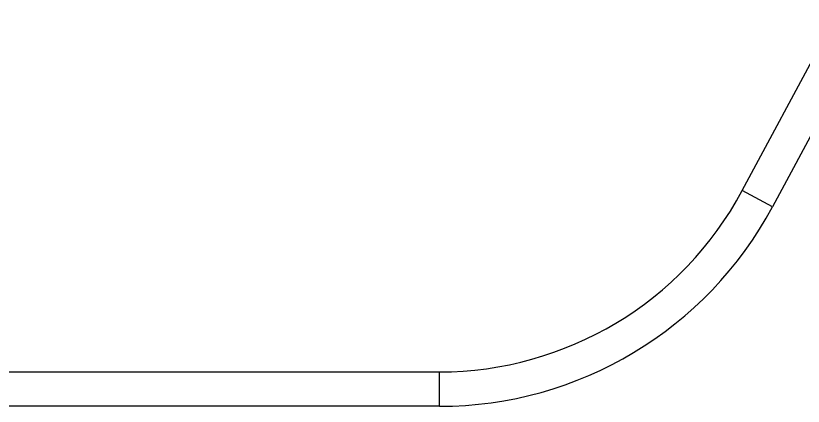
# Model space of a CAD drawing. Header units: centimetres. Extents: x -13594 to 4017, y -3206 to 1780.
# Drawn here: x -7163.23 to -7151.12, y -1844.58 to -1838.58 of the extents above; entities that cross this region are included whole.
import ezdxf

# ---------------------------------------------------------------- set-up
doc = ezdxf.new("R2010")
doc.units = ezdxf.units.CM

msp = doc.modelspace()

# ---------------------------------------------------------------- linework, layer by layer
at = {"color": 7, "linetype": 'Continuous', "lineweight": 25}
for p, q in [((-7152.059, -1841.266), (-7150.62, -1838.579)), ((-7150.582, -1839.628), (-7151.594, -1841.516)), ((-7151.594, -1841.516), (-7152.059, -1841.266)), ((-7180.471, -1844.052), (-7156.712, -1844.052)), ((-7156.712, -1844.58), (-7156.712, -1844.052)), ((-7156.712, -1844.58), (-7180.471, -1844.58))]:
    msp.add_line(p, q, dxfattribs=at).dxf.unprotected_set("ltscale", 0)
for radius in [5.278, 5.806]:
    msp.add_arc((-7156.712, -1838.774), radius, 270, 331.8214, dxfattribs=at).dxf.unprotected_set("ltscale", 0)

doc.saveas('drawing.dxf')
